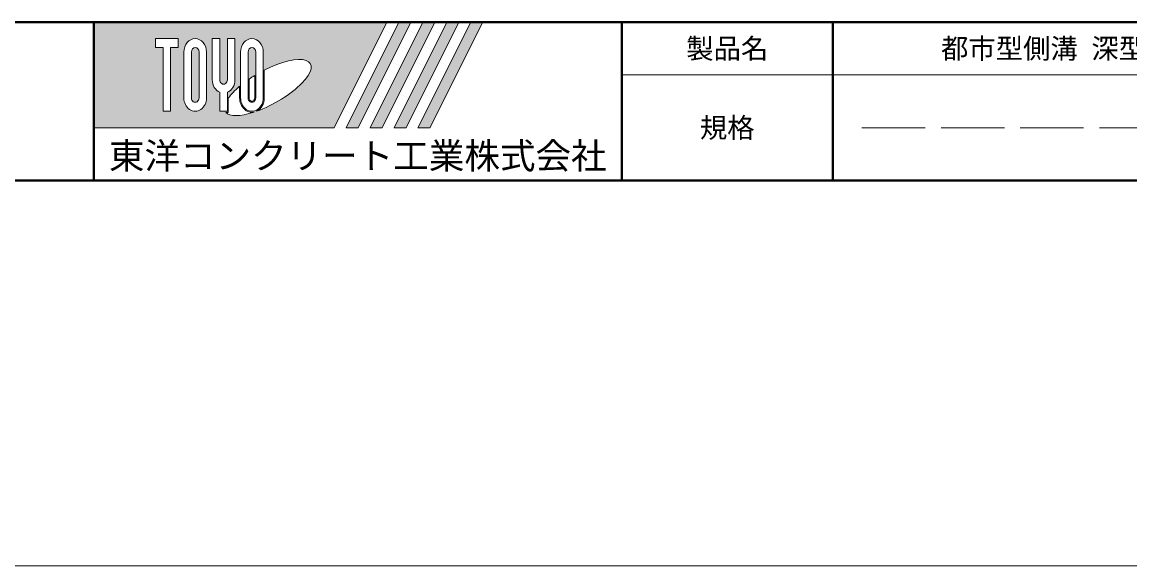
# Model space of a CAD drawing. Units: millimetres at full size, sheet at 1:40; details may follow other scales. Extents: x -1934 to 44546, y -100881 to -70395.
# Drawn here: x 18324 to 22521, y -100881 to -98822 of the extents above; entities that cross this region are included whole.
import ezdxf
from ezdxf.enums import TextEntityAlignment as Align

# ---------------------------------------------------------------- set-up
doc = ezdxf.new("R2010")
doc.units = ezdxf.units.MM
doc.header["$LTSCALE"] = 40
doc.linetypes.add('DASHED', pattern=[7.5, 6, -1.5])
doc.layers.add('0_2', color=7, linetype='Continuous', lineweight=13)
doc.layers.add('図枠', color=7, linetype='Continuous', lineweight=5)
doc.styles.add('ＭＳ ゴシック', font='')
doc.styles.get('ＭＳ ゴシック').set_extended_font_data('MS Gothic')

msp = doc.modelspace()

# ---------------------------------------------------------------- hatches: boundary and pattern name
at = {"layer": '図枠'}
h = msp.add_hatch(color=256, dxfattribs=at)
h.paths.add_polyline_path([(18595.54, -98821.84), (18595.54, -99221.84), (19506.16, -99221.84), (19706.16, -98821.84)])
edge = h.paths.add_edge_path(flags=16)
edge.add_ellipse((19254.43, -99069.51), major_axis=(161.62, 90.46), ratio=0.3471473, start_angle=-144.31122, end_angle=72.1899, ccw=False)
edge.add_ellipse((19194.59, -99108.57), major_axis=(0, 55), ratio=0.8463542, start_angle=-160.70346, end_angle=-90)
edge.add_line((19241.14, -99108.57), (19241.14, -99003.73))
edge = h.paths.add_edge_path(flags=16)
edge.add_ellipse((19194.59, -98935.11), major_axis=(0, 50.77), ratio=0.8463542, start_angle=-90, end_angle=90, ccw=False)
edge.add_line((19237.55, -98935.11), (19237.55, -99108.57))
edge.add_ellipse((19194.59, -99108.57), major_axis=(0, 50.77), ratio=0.8463542, start_angle=90, end_angle=-90, ccw=False)
edge.add_line((19151.62, -99108.57), (19151.62, -98935.11))
edge = h.paths.add_edge_path(flags=16)
edge.add_line((19208.91, -98935.11), (19208.91, -99108.57))
edge.add_ellipse((19194.59, -99108.57), major_axis=(0, 16.92), ratio=0.8463542, start_angle=90, end_angle=-90, ccw=False)
edge.add_line((19180.26, -99108.57), (19180.26, -98935.11))
edge.add_ellipse((19194.59, -98935.11), major_axis=(0, 16.92), ratio=0.8463542, start_angle=-90, end_angle=90, ccw=False)
edge = h.paths.add_edge_path(flags=16)
edge.add_line((19205.33, -99023.77), (19205.33, -99108.57))
edge.add_ellipse((19194.59, -99108.57), major_axis=(0, 12.69), ratio=0.8463541, start_angle=90, end_angle=-90, ccw=False)
edge.add_line((19183.84, -99108.57), (19183.84, -99037.65))
edge.add_ellipse((19254.43, -99069.51), major_axis=(161.62, 90.46), ratio=0.3471473, start_angle=107.79174, end_angle=126.47132, ccw=False)
edge = h.paths.add_edge_path(flags=16)
edge.add_ellipse((19087.16, -99039.82), major_axis=(0, 50.77), ratio=0.8463542, start_angle=-163.34117, end_angle=-90, ccw=False)
edge.add_line((19101.49, -99087.69), (19101.49, -99159.34))
edge.add_line((19101.49, -99159.34), (19072.84, -99159.34))
edge.add_line((19072.84, -99159.34), (19072.84, -99087.69))
edge.add_ellipse((19087.16, -99039.82), major_axis=(0, 50.77), ratio=0.8463542, start_angle=90, end_angle=163.34117, ccw=False)
edge.add_line((19044.2, -99039.82), (19044.2, -98884.34))
edge.add_line((19044.2, -98884.34), (19072.84, -98884.34))
edge.add_line((19072.84, -98884.34), (19072.84, -99039.82))
edge.add_ellipse((19087.16, -99039.82), major_axis=(0, 16.92), ratio=0.8463542, start_angle=90, end_angle=-90)
edge.add_line((19101.49, -99039.82), (19101.49, -98884.34))
edge.add_line((19101.49, -98884.34), (19130.13, -98884.34))
edge.add_line((19130.13, -98884.34), (19130.13, -99039.82))
edge = h.paths.add_edge_path(flags=16)
edge.add_line((19148.04, -99064.79), (19148.04, -99108.57))
edge.add_ellipse((19194.59, -99108.57), major_axis=(0, 55), ratio=0.8463542, start_angle=90, end_angle=-171.54427)
edge.add_ellipse((19254.43, -99069.51), major_axis=(161.62, 90.46), ratio=0.3471473, start_angle=-178.64954, end_angle=-148.29244, ccw=False)
edge.add_line((19095.31, -99163.57), (19105.07, -99163.57))
edge.add_line((19105.07, -99163.57), (19105.07, -99109.94))
edge.add_ellipse((19254.43, -99069.51), major_axis=(161.62, 90.46), ratio=0.3471473, start_angle=148.21912, end_angle=165.90812, ccw=False)
edge = h.paths.add_edge_path(flags=16)
edge.add_ellipse((18979.74, -98935.11), major_axis=(0, 50.77), ratio=0.8463542, start_angle=-90, end_angle=90, ccw=False)
edge.add_line((19022.71, -98935.11), (19022.71, -99108.57))
edge.add_ellipse((18979.74, -99108.57), major_axis=(0, 50.77), ratio=0.8463542, start_angle=90, end_angle=-90, ccw=False)
edge.add_line((18936.77, -99108.57), (18936.77, -98935.11))
edge = h.paths.add_edge_path(flags=16)
edge.add_line((18994.07, -98935.11), (18994.07, -99108.57))
edge.add_ellipse((18979.74, -99108.57), major_axis=(0, 16.92), ratio=0.8463542, start_angle=90, end_angle=-90, ccw=False)
edge.add_line((18965.42, -99108.57), (18965.42, -98935.11))
edge.add_ellipse((18979.74, -98935.11), major_axis=(0, 16.92), ratio=0.8463542, start_angle=-90, end_angle=90, ccw=False)
h.paths.add_polyline_path([(18915.29, -98884.34), (18915.29, -98918.18), (18886.64, -98918.18), (18886.64, -99159.34), (18858, -99159.34), (18858, -98918.18), (18829.35, -98918.18), (18829.35, -98884.34)], flags=16)
for points in [[(19551.54, -99221.84), (19596.91, -99221.84), (19796.91, -98821.84), (19751.54, -98821.84)], [(19887.66, -98821.84), (19842.29, -98821.84), (19642.29, -99221.84), (19687.66, -99221.84)], [(19978.41, -98821.84), (19933.04, -98821.84), (19733.04, -99221.84), (19778.41, -99221.84)], [(20069.16, -98821.84), (20023.79, -98821.84), (19823.79, -99221.84), (19869.16, -99221.84)]]:
    msp.add_hatch(color=256, dxfattribs=at).paths.add_polyline_path(points)

# ---------------------------------------------------------------- linework, layer by layer
at = {"layer": '0_2', "color": 1}
msp.add_line((-1933.8, -100881.49), (44545.54, -100881.49), dxfattribs=at)
at = {"layer": '図枠', "lineweight": 40}
for p, q in [((11545.54, -98821.84), (27145.54, -98821.84)), ((18595.54, -99421.84), (18595.54, -98821.84)), ((20595.54, -99421.84), (20595.54, -98821.84)), ((21395.54, -99421.84), (21395.54, -98821.84)), ((11545.54, -99421.84), (27145.54, -99421.84))]:
    msp.add_line(p, q, dxfattribs=at)
at = {"layer": '図枠'}
for p, q in [((18595.54, -98821.84), (19706.16, -98821.84)), ((19706.16, -98821.84), (19506.16, -99221.84)), ((19751.54, -98821.84), (19551.54, -99221.84)), ((19796.91, -98821.84), (19596.91, -99221.84)), ((19842.29, -98821.84), (19642.29, -99221.84)), ((19887.66, -98821.84), (19687.66, -99221.84)), ((19933.04, -98821.84), (19733.04, -99221.84)), ((19751.54, -98821.84), (19796.91, -98821.84)), ((19978.41, -98821.84), (19778.41, -99221.84)), ((20023.79, -98821.84), (19823.79, -99221.84)), ((19842.29, -98821.84), (19887.66, -98821.84)), ((20069.16, -98821.84), (19869.16, -99221.84)), ((19933.04, -98821.84), (19978.41, -98821.84)), ((20023.79, -98821.84), (20069.16, -98821.84)), ((18829.35, -98884.34), (18829.35, -98918.18)), ((18829.35, -98884.34), (18915.29, -98884.34)), ((18858, -98918.18), (18829.35, -98918.18)), ((18858, -98918.18), (18858, -99159.34)), ((18886.64, -98918.18), (18886.64, -99159.34)), ((18915.29, -98918.18), (18886.64, -98918.18)), ((18915.29, -98884.34), (18915.29, -98918.18)), ((19044.2, -98884.34), (19072.84, -98884.34)), ((19044.2, -99039.82), (19044.2, -98884.34)), ((19072.84, -98884.34), (19072.84, -99039.82)), ((19101.49, -98884.34), (19130.13, -98884.34)), ((19101.49, -99039.82), (19101.49, -98884.34)), ((19130.13, -98884.34), (19130.13, -99039.82)), ((18936.77, -98935.11), (18936.77, -99108.57)), ((18965.42, -99108.57), (18965.42, -98935.11)), ((18994.07, -98935.11), (18994.07, -99108.57)), ((19022.71, -99108.57), (19022.71, -98935.11)), ((19151.62, -98935.11), (19151.62, -99108.57)), ((19180.26, -99108.57), (19180.26, -98935.11)), ((19208.91, -98935.11), (19208.91, -99108.57)), ((19237.55, -99108.57), (19237.55, -98935.11)), ((19183.84, -99108.57), (19183.84, -99037.65)), ((19205.33, -99023.77), (19205.33, -99108.57)), ((19241.14, -99108.57), (19241.14, -99003.73)), ((19148.04, -99064.79), (19148.04, -99108.57)), ((19072.84, -99087.69), (19072.84, -99159.34)), ((19101.49, -99087.69), (19101.49, -99159.34)), ((19105.07, -99109.94), (19105.07, -99163.57)), ((18886.64, -99159.34), (18858, -99159.34)), ((19101.49, -99159.34), (19072.84, -99159.34)), ((19095.31, -99163.57), (19105.07, -99163.57)), ((18595.54, -99221.84), (19506.16, -99221.84)), ((19551.54, -99221.84), (19596.91, -99221.84)), ((19642.29, -99221.84), (19687.66, -99221.84)), ((19733.04, -99221.84), (19778.41, -99221.84)), ((19823.79, -99221.84), (19869.16, -99221.84))]:
    msp.add_line(p, q, dxfattribs=at)
at = {"layer": '図枠', "lineweight": 13}
msp.add_line((27145.54, -99021.84), (20595.54, -99021.84), dxfattribs=at)
at = {"layer": '図枠', "linetype": 'DASHED', "lineweight": 9}
msp.add_line((24445.54, -99221.84), (21495.54, -99221.84), dxfattribs=at)
at = {"layer": '図枠'}
for centre, major_axis, ratio, start_param, end_param in [((18979.74, -98935.11), (0, 50.77), 0.846354, 4.712389, 7.8539816), ((18979.74, -98935.11), (0, 16.92), 0.846354, 4.712389, 7.8539816), ((19194.59, -98935.11), (0, 50.77), 0.846354, 4.712389, 7.8539816), ((19194.59, -98935.11), (0, 16.92), 0.846354, 4.712389, 7.8539816), ((19254.43, -99069.51), (161.62, 90.46), 0.347147, 4.2621853, 7.7429163), ((19087.16, -99039.82), (0, 50.77), 0.846354, 1.5707963, 2.8017557), ((19087.16, -99039.82), (0, 16.92), 0.846354, 1.5707963, 4.712389), ((19087.16, -99039.82), (0, 50.77), 0.846354, 3.4814296, 4.712389), ((19254.43, -99069.51), (161.62, 90.46), 0.347147, 1.6817405, 1.8219833), ((19254.43, -99069.51), (161.62, 90.46), 0.347147, 2.0815197, 2.5155126), ((18979.74, -99108.57), (0, 50.77), 0.846354, 1.5707963, 4.712389), ((18979.74, -99108.57), (0, 16.92), 0.846354, 1.5707963, 4.712389), ((19194.59, -99108.57), (0, 55), 0.846354, 1.5707963, 3.3154679), ((19194.59, -99108.57), (0, 50.77), 0.846354, 1.5707963, 4.712389), ((19194.59, -99108.57), (0, 16.92), 0.846354, 1.5707963, 4.712389), ((19194.59, -99108.57), (0, 12.69), 0.846354, 1.5707963, 4.712389), ((19194.59, -99108.57), (0, 55), 0.846354, 3.5338438, 4.712389), ((19254.43, -99069.51), (161.62, 90.46), 0.347147, 3.2093975, 4.2004451)]:
    msp.add_ellipse(centre, major_axis=major_axis, ratio=ratio, start_param=start_param, end_param=end_param, dxfattribs=at)

# ---------------------------------------------------------------- texts
at = {"layer": '図枠', "style": 'ＭＳ ゴシック'}
for s, height, p in [('製品名', 75.95, (20995.54, -98921.84)), ('都市型側溝 深型集水桝 基本 防草タイプ  断面図', 75.95, (22970.54, -98921.84)), ('規格', 75.95, (20995.54, -99221.84)), ('東洋コンクリート工業株式会社', 98.74, (19595.54, -99328.09))]:
    msp.add_text(s, height=height, dxfattribs=at).set_placement(p, align=Align.MIDDLE_CENTER)

doc.saveas('drawing.dxf')
